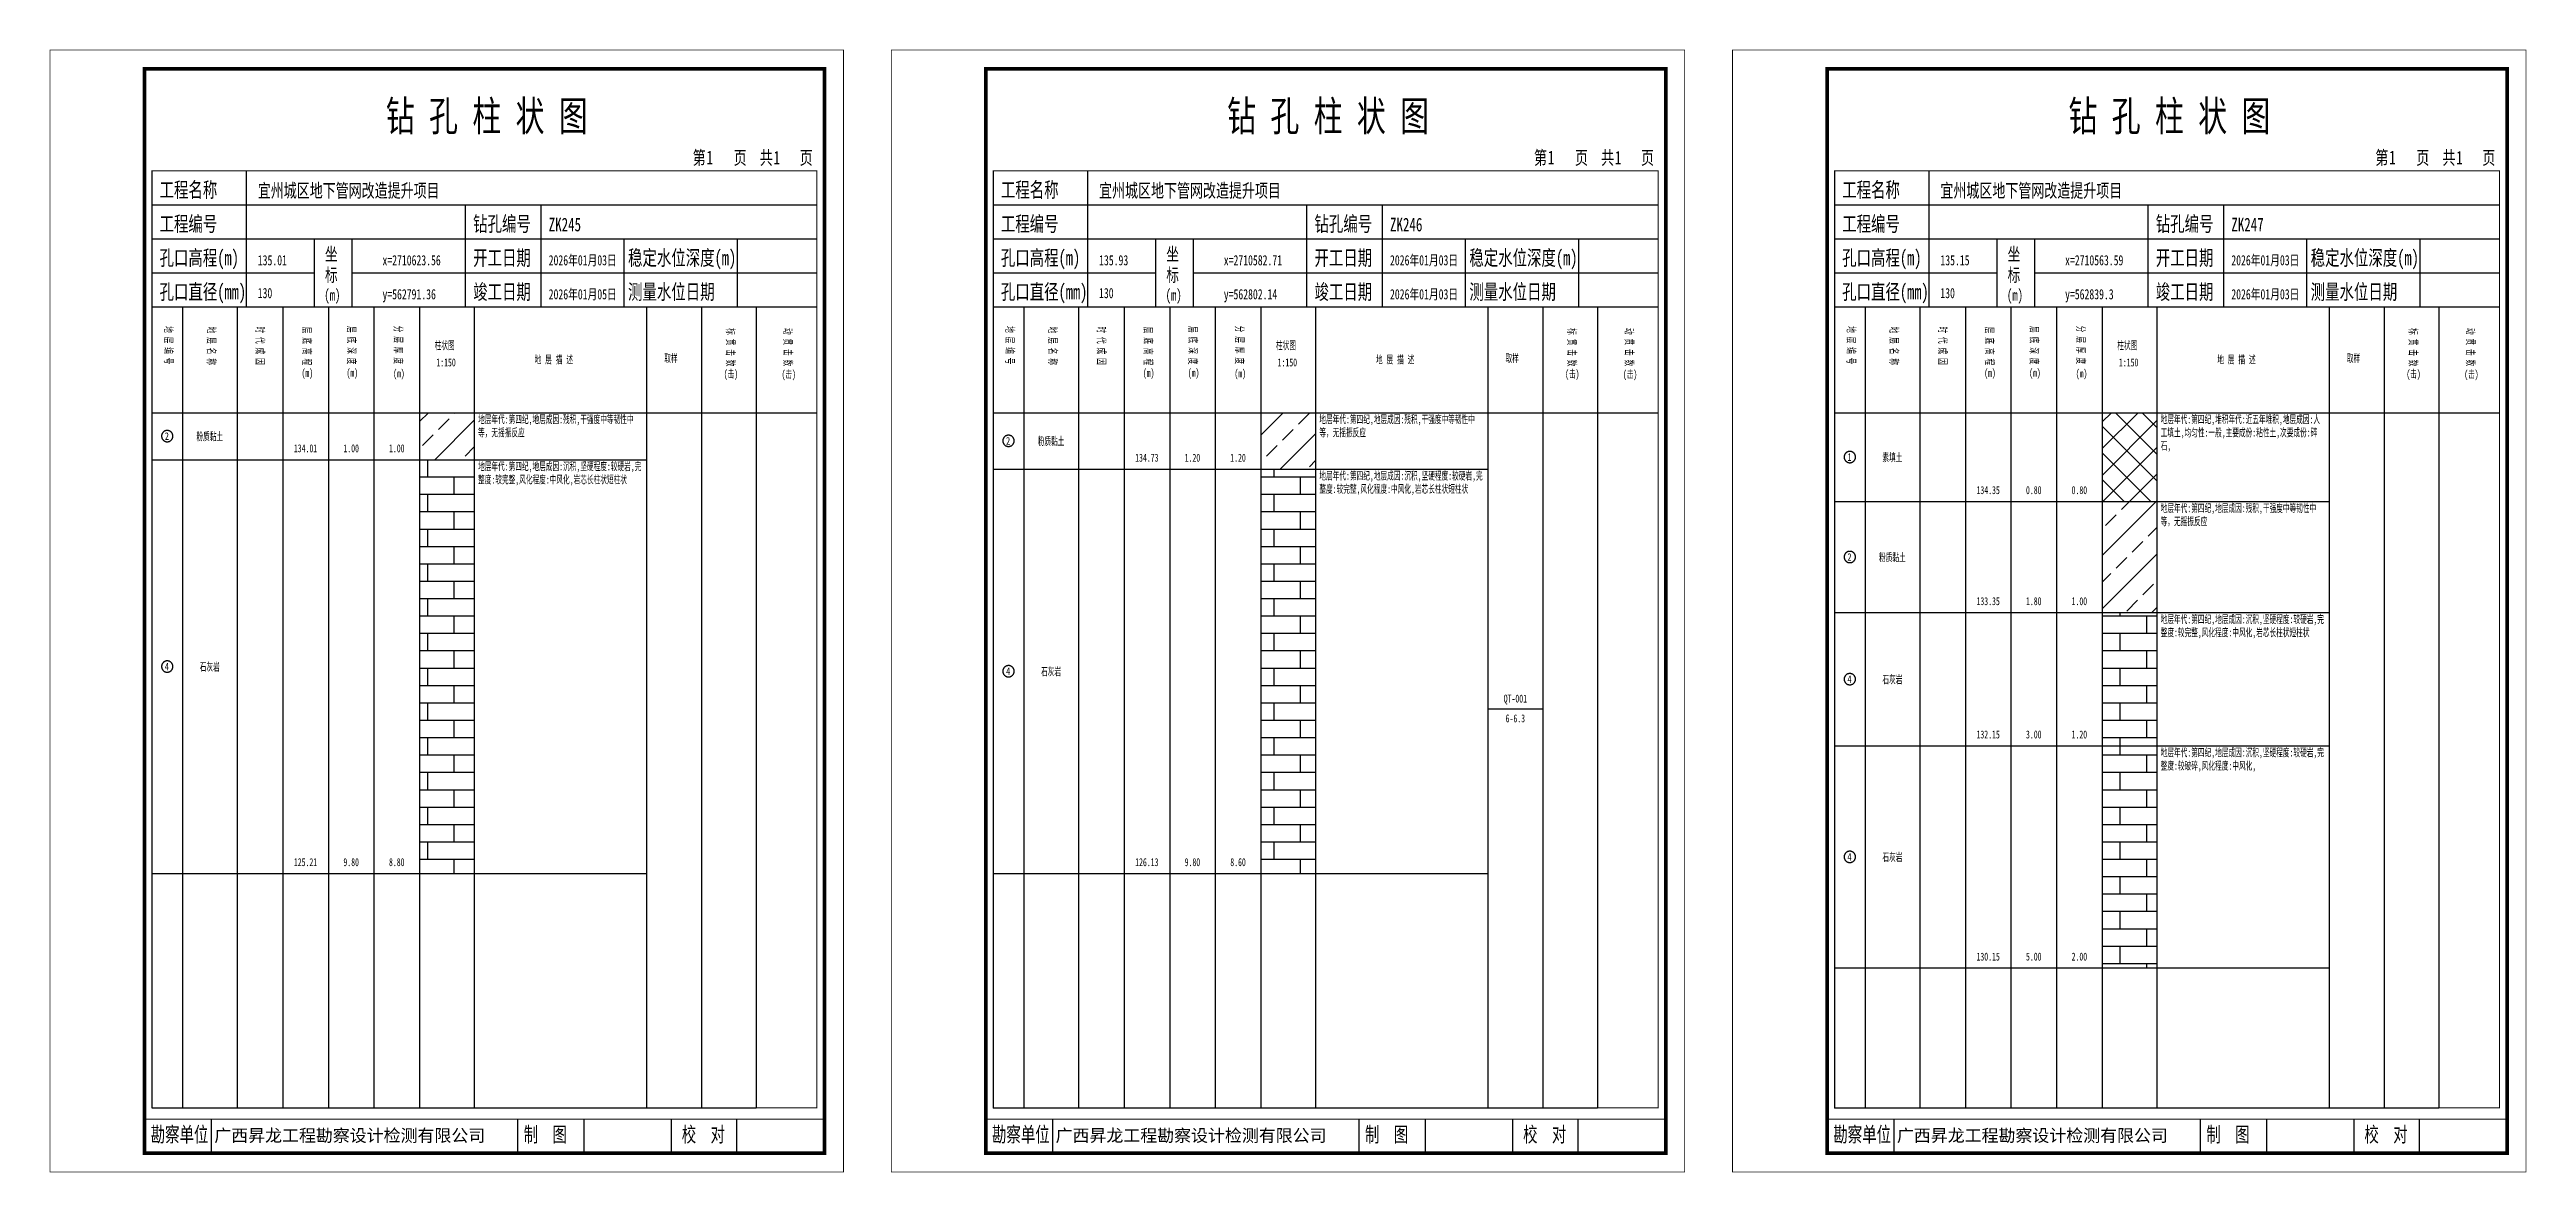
# Model space of a CAD drawing. Header units: millimetres. Extents: x 0 to 2711117, y 0 to 567555.
# Drawn here: x 52554 to 53210, y 0 to 297 of the extents above; entities that cross this region are included whole.
import ezdxf
from ezdxf.enums import TextEntityAlignment as Align

# ---------------------------------------------------------------- set-up
doc = ezdxf.new("R2010")
doc.units = ezdxf.units.MM
doc.layers.add('GICAD_POU_TEXTS', color=7, linetype='Continuous')
doc.layers.add('勘察点图例', color=7, linetype='Continuous')
doc.styles.add('HEAD_FONT', font='simfang.ttf', dxfattribs={"width": 0.6})
doc.styles.add('HEAD_FONT2', font='simfang.ttf', dxfattribs={"width": 0.6})
doc.styles.add('HT', font='simhei.ttf')
doc.styles.add('LZ_FONT', font='simfang.ttf', dxfattribs={"width": 0.7, "height": 8})
doc.styles.add('成果图图块', font='simfang.ttf', dxfattribs={"height": 2.5})
doc.styles.add('成果图表体', font='simfang.ttf', dxfattribs={"width": 0.6, "height": 2.1})
pattern_1 = [(45, (0, 0), (-7.0710678, 7.0710678), []), (45, (7.071, 0), (-7.0710678, 7.0710678), [4, -2])]
pattern_2 = [(0, (0, 0), (0, 4.6), []), (90, (0, 0), (-7, 4.6), [4.6, -4.6])]

# ---------------------------------------------------------------- blocks, each defined once
blk = doc.blocks.new('ZK245')
for p, q in [((52, 229), (52, 265)), ((27, 256), (203, 256)), ((110, 229), (110, 256)), ((130, 229), (130, 256)), ((27, 247), (203, 247)), ((70, 229), (70, 247)), ((80, 229), (80, 247)), ((152, 229), (152, 247)), ((182, 229), (182, 247)), ((27, 238), (70, 238)), ((80, 238), (203, 238)), ((27, 229), (35.05, 229)), ((35.05, 229), (35.05, 17)), ((35.05, 229), (49.53, 229)), ((49.53, 229), (49.53, 17)), ((49.53, 229), (61.6, 229)), ((61.6, 229), (61.6, 17)), ((61.6, 229), (73.68, 229)), ((73.68, 229), (73.68, 17)), ((73.68, 229), (85.75, 229)), ((85.75, 229), (85.75, 17)), ((85.75, 229), (97.82, 229)), ((97.82, 229), (97.82, 17)), ((97.82, 229), (112.3, 229)), ((112.3, 229), (112.3, 17)), ((112.3, 229), (157.93, 229)), ((157.93, 229), (157.93, 17)), ((157.93, 229), (172.42, 229)), ((172.42, 229), (172.42, 17)), ((172.42, 229), (186.9, 229)), ((186.9, 229), (186.9, 17)), ((186.9, 229), (203, 229)), ((27, 201), (203, 201)), ((27, 17), (35.05, 17)), ((35.05, 17), (49.53, 17)), ((42.74, 4.95), (42.74, 13.95)), ((42.74, 4.95), (42.74, 13.95)), ((49.53, 17), (61.6, 17)), ((61.6, 17), (73.68, 17)), ((73.68, 17), (85.75, 17)), ((85.75, 17), (97.82, 17)), ((97.82, 17), (112.3, 17)), ((112.3, 17), (157.93, 17)), ((123.83, 4.95), (123.83, 13.95)), ((141.38, 4.95), (141.38, 13.95)), ((157.93, 17), (172.42, 17)), ((164.48, 4.95), (164.48, 13.95)), ((172.42, 17), (186.9, 17)), ((181.84, 4.95), (181.84, 13.95)), ((181.84, 4.95), (181.84, 13.95))]:
    blk.add_line(p, q)
for points, const_width in [([(0, 0), (210, 0), (210, 297), (0, 297)], 0.25), ([(25, 5), (205, 5), (205, 292), (25, 292)], 1), ([(27, 265), (203, 265), (203, 17), (27, 17)], 0.3)]:
    blk.add_lwpolyline(points, close=True, dxfattribs=dict(const_width=const_width))
at = {"const_width": 0.3}
for points in [[(27, 229), (203, 229)], [(25, 14), (205, 14)]]:
    blk.add_lwpolyline(points, dxfattribs=at)
at = {"style": 'LZ_FONT', "width": 0.7}
for s, height, p in [('钻 孔 柱 状 图', 8, (88.9, 275.54)), ('第', 3.6, (170.12, 266.7)), ('1', 3.6, (173.78, 266.75)), ('页', 3.6, (180.96, 266.7)), ('共', 3.6, (187.88, 266.7)), ('1', 3.6, (191.54, 266.7)), ('页', 3.6, (198.44, 266.7)), ('工程名称', 4, (29, 258)), ('宜州城区地下管网改造提升项目', 3.6, (55, 258)), ('工程编号', 4, (29, 249)), ('钻孔编号', 4, (112, 249)), ('ZK245', 3.6, (132, 249)), ('孔口高程(m)', 4, (29, 240)), ('135.01', 2.7, (55, 240)), ('坐', 3.5, (72.79, 241.24)), ('x=2710623.56', 2.7, (88, 240)), ('开工日期', 4, (112, 240)), ('2026年01月03日', 2.7, (132, 240)), ('稳定水位深度(m)', 4, (153, 240)), ('标', 3.5, (72.79, 235.7)), ('孔口直径(mm)', 4, (29, 231)), ('130', 2.7, (54.98, 231.31)), ('(m) ', 3, (72.59, 230.65)), ('y=562791.36', 2.7, (88, 231)), ('竣工日期', 4, (112, 231)), ('2026年01月05日', 2.7, (132, 231)), ('测量水位日期', 4, (153, 231)), ('勘察单位', 4, (26.65, 7.95)), ('制  图', 4, (125.4, 7.95)), ('校  对', 4, (167.22, 7.95))]:
    blk.add_text(s, height=height, dxfattribs=at).set_placement(p)
at = {"style": 'HT'}
blk.add_text('广西昇龙工程勘察设计检测有限公司', height=3.2865, dxfattribs=at).set_placement((43.48, 8.02))
at = {"char_height": 2.1, "width": 22.806, "attachment_point": 1, "rotation": 270, "style": 'HEAD_FONT'}
for s, insert in [('地 层 编 号', (32.46, 223.92)), ('地 层 名 称', (43.79, 223.76)), ('时 代 成 因', (56.67, 223.83)), ('层 底 高 程', (69.07, 223.71)), ('层 底 深 度', (80.9, 223.91)), ('分 层 厚 度', (93.26, 224.01)), ('标 贯 击 数', (181.21, 223.37)), ('动 贯 击 数', (196.38, 223.43))]:
    blk.add_mtext(s, dxfattribs=dict(at, insert=insert))
at = {"char_height": 2.1, "attachment_point": 1}
for s, insert, width, style in [('柱状图', (101.82, 219.87), 7.855, 'HEAD_FONT2'), ('地 层 描 述', (128.29, 216.11), 22.0781, 'HEAD_FONT2'), ('取样', (162.58, 216.44), 7.855, 'HEAD_FONT2'), ('(m)', (66.58, 212.56), 4.7944, 'HEAD_FONT'), ('(m)', (78.47, 212.61), 4.7944, 'HEAD_FONT'), ('(m)', (90.81, 212.43), 4.7944, 'HEAD_FONT'), ('1:150', (102.26, 215.36), 6.9223, 'HEAD_FONT2'), ('(击)', (178.33, 212.31), 7.855, 'HEAD_FONT2'), ('(击)', (193.64, 212.22), 7.855, 'HEAD_FONT2')]:
    blk.add_mtext(s, dxfattribs=dict(at, insert=insert, width=width, style=style))
blk = doc.blocks.new('ZK245_0')
at = {"color": 7}
blk.add_polyline3d([(-1.5, 0.02, 0), (-1.5, -0.06, 0), (-1.49, -0.13, 0), (-1.48, -0.2, 0), (-1.47, -0.28, 0), (-1.46, -0.35, 0), (-1.44, -0.42, 0), (-1.41, -0.49, 0), (-1.39, -0.56, 0), (-1.36, -0.63, 0), (-1.32, -0.69, 0), (-1.29, -0.76, 0), (-1.25, -0.82, 0), (-1.2, -0.88, 0), (-1.16, -0.94, 0), (-1.11, -0.99, 0), (-1.06, -1.04, 0), (-1.01, -1.1, 0), (-0.95, -1.14, 0), (-0.89, -1.19, 0), (-0.83, -1.23, 0), (-0.77, -1.27, 0), (-0.71, -1.31, 0), (-0.64, -1.34, 0), (-0.57, -1.37, 0), (-0.51, -1.4, 0), (-0.44, -1.42, 0), (-0.36, -1.44, 0), (-0.29, -1.46, 0), (-0.22, -1.47, 0), (-0.15, -1.48, 0), (-0.07, -1.48, 0), (0, -1.48, 0), (0.07, -1.48, 0), (0.15, -1.48, 0), (0.22, -1.47, 0), (0.29, -1.46, 0), (0.36, -1.44, 0), (0.44, -1.42, 0), (0.51, -1.4, 0), (0.57, -1.37, 0), (0.64, -1.34, 0), (0.71, -1.31, 0), (0.77, -1.27, 0), (0.83, -1.23, 0), (0.89, -1.19, 0), (0.95, -1.14, 0), (1.01, -1.1, 0), (1.06, -1.04, 0), (1.11, -0.99, 0), (1.16, -0.94, 0), (1.2, -0.88, 0), (1.25, -0.82, 0), (1.29, -0.76, 0), (1.32, -0.69, 0), (1.36, -0.63, 0), (1.39, -0.56, 0), (1.41, -0.49, 0), (1.44, -0.42, 0), (1.46, -0.35, 0), (1.47, -0.28, 0), (1.48, -0.2, 0), (1.49, -0.13, 0), (1.5, -0.06, 0), (1.5, 0.02, 0), (1.5, 0.09, 0), (1.49, 0.16, 0), (1.48, 0.24, 0), (1.47, 0.31, 0), (1.46, 0.38, 0), (1.44, 0.45, 0), (1.41, 0.52, 0), (1.39, 0.59, 0), (1.36, 0.66, 0), (1.32, 0.72, 0), (1.29, 0.79, 0), (1.25, 0.85, 0), (1.2, 0.91, 0), (1.16, 0.97, 0), (1.11, 1.02, 0), (1.06, 1.08, 0), (1.01, 1.13, 0), (0.95, 1.18, 0), (0.89, 1.22, 0), (0.83, 1.26, 0), (0.77, 1.3, 0), (0.71, 1.34, 0), (0.64, 1.37, 0), (0.57, 1.4, 0), (0.51, 1.43, 0), (0.44, 1.45, 0), (0.36, 1.47, 0), (0.29, 1.49, 0), (0.22, 1.5, 0), (0.15, 1.51, 0), (0.07, 1.51, 0), (0, 1.52, 0), (-0.07, 1.51, 0), (-0.15, 1.51, 0), (-0.22, 1.5, 0), (-0.29, 1.49, 0), (-0.36, 1.47, 0), (-0.44, 1.45, 0), (-0.51, 1.43, 0), (-0.57, 1.4, 0), (-0.64, 1.37, 0), (-0.71, 1.34, 0), (-0.77, 1.3, 0), (-0.83, 1.26, 0), (-0.89, 1.22, 0), (-0.95, 1.18, 0), (-1.01, 1.13, 0), (-1.06, 1.08, 0), (-1.11, 1.02, 0), (-1.16, 0.97, 0), (-1.2, 0.91, 0), (-1.25, 0.85, 0), (-1.29, 0.79, 0), (-1.32, 0.72, 0), (-1.36, 0.66, 0), (-1.39, 0.59, 0), (-1.41, 0.52, 0), (-1.44, 0.45, 0), (-1.46, 0.38, 0), (-1.47, 0.31, 0), (-1.48, 0.24, 0), (-1.49, 0.16, 0), (-1.5, 0.09, 0), (-1.5, 0.02, 0)], dxfattribs=at)
at = {"layer": 'GICAD_POU_TEXTS', "color": 7, "style": '成果图图块', "width": 0.7}
blk.add_text('2', height=2, dxfattribs=at).set_placement((-0.09, -0.99), align=Align.CENTER)
blk = doc.blocks.new('ZK245_1')
at = {"color": 7}
blk.add_polyline3d([(-1.5, 0.02, 0), (-1.5, -0.06, 0), (-1.49, -0.13, 0), (-1.48, -0.2, 0), (-1.47, -0.28, 0), (-1.46, -0.35, 0), (-1.44, -0.42, 0), (-1.41, -0.49, 0), (-1.39, -0.56, 0), (-1.36, -0.63, 0), (-1.32, -0.69, 0), (-1.29, -0.76, 0), (-1.25, -0.82, 0), (-1.2, -0.88, 0), (-1.16, -0.94, 0), (-1.11, -0.99, 0), (-1.06, -1.04, 0), (-1.01, -1.1, 0), (-0.95, -1.14, 0), (-0.89, -1.19, 0), (-0.83, -1.23, 0), (-0.77, -1.27, 0), (-0.71, -1.31, 0), (-0.64, -1.34, 0), (-0.57, -1.37, 0), (-0.51, -1.4, 0), (-0.44, -1.42, 0), (-0.36, -1.44, 0), (-0.29, -1.46, 0), (-0.22, -1.47, 0), (-0.15, -1.48, 0), (-0.07, -1.48, 0), (0, -1.48, 0), (0.07, -1.48, 0), (0.15, -1.48, 0), (0.22, -1.47, 0), (0.29, -1.46, 0), (0.36, -1.44, 0), (0.44, -1.42, 0), (0.51, -1.4, 0), (0.57, -1.37, 0), (0.64, -1.34, 0), (0.71, -1.31, 0), (0.77, -1.27, 0), (0.83, -1.23, 0), (0.89, -1.19, 0), (0.95, -1.14, 0), (1.01, -1.1, 0), (1.06, -1.04, 0), (1.11, -0.99, 0), (1.16, -0.94, 0), (1.2, -0.88, 0), (1.25, -0.82, 0), (1.29, -0.76, 0), (1.32, -0.69, 0), (1.36, -0.63, 0), (1.39, -0.56, 0), (1.41, -0.49, 0), (1.44, -0.42, 0), (1.46, -0.35, 0), (1.47, -0.28, 0), (1.48, -0.2, 0), (1.49, -0.13, 0), (1.5, -0.06, 0), (1.5, 0.02, 0), (1.5, 0.09, 0), (1.49, 0.16, 0), (1.48, 0.24, 0), (1.47, 0.31, 0), (1.46, 0.38, 0), (1.44, 0.45, 0), (1.41, 0.52, 0), (1.39, 0.59, 0), (1.36, 0.66, 0), (1.32, 0.72, 0), (1.29, 0.79, 0), (1.25, 0.85, 0), (1.2, 0.91, 0), (1.16, 0.97, 0), (1.11, 1.02, 0), (1.06, 1.08, 0), (1.01, 1.13, 0), (0.95, 1.18, 0), (0.89, 1.22, 0), (0.83, 1.26, 0), (0.77, 1.3, 0), (0.71, 1.34, 0), (0.64, 1.37, 0), (0.57, 1.4, 0), (0.51, 1.43, 0), (0.44, 1.45, 0), (0.36, 1.47, 0), (0.29, 1.49, 0), (0.22, 1.5, 0), (0.15, 1.51, 0), (0.07, 1.51, 0), (0, 1.52, 0), (-0.07, 1.51, 0), (-0.15, 1.51, 0), (-0.22, 1.5, 0), (-0.29, 1.49, 0), (-0.36, 1.47, 0), (-0.44, 1.45, 0), (-0.51, 1.43, 0), (-0.57, 1.4, 0), (-0.64, 1.37, 0), (-0.71, 1.34, 0), (-0.77, 1.3, 0), (-0.83, 1.26, 0), (-0.89, 1.22, 0), (-0.95, 1.18, 0), (-1.01, 1.13, 0), (-1.06, 1.08, 0), (-1.11, 1.02, 0), (-1.16, 0.97, 0), (-1.2, 0.91, 0), (-1.25, 0.85, 0), (-1.29, 0.79, 0), (-1.32, 0.72, 0), (-1.36, 0.66, 0), (-1.39, 0.59, 0), (-1.41, 0.52, 0), (-1.44, 0.45, 0), (-1.46, 0.38, 0), (-1.47, 0.31, 0), (-1.48, 0.24, 0), (-1.49, 0.16, 0), (-1.5, 0.09, 0), (-1.5, 0.02, 0)], dxfattribs=at)
at = {"layer": 'GICAD_POU_TEXTS', "color": 7, "style": '成果图图块', "width": 0.7}
blk.add_text('4', height=2, dxfattribs=at).set_placement((-0.09, -0.99), align=Align.CENTER)
blk = doc.blocks.new('ZK246')
for p, q in [((52, 229), (52, 265)), ((27, 256), (203, 256)), ((110, 229), (110, 256)), ((130, 229), (130, 256)), ((27, 247), (203, 247)), ((70, 229), (70, 247)), ((80, 229), (80, 247)), ((152, 229), (152, 247)), ((182, 229), (182, 247)), ((27, 238), (70, 238)), ((80, 238), (203, 238)), ((27, 229), (35.05, 229)), ((35.05, 229), (35.05, 17)), ((35.05, 229), (49.53, 229)), ((49.53, 229), (49.53, 17)), ((49.53, 229), (61.6, 229)), ((61.6, 229), (61.6, 17)), ((61.6, 229), (73.68, 229)), ((73.68, 229), (73.68, 17)), ((73.68, 229), (85.75, 229)), ((85.75, 229), (85.75, 17)), ((85.75, 229), (97.82, 229)), ((97.82, 229), (97.82, 17)), ((97.82, 229), (112.3, 229)), ((112.3, 229), (112.3, 17)), ((112.3, 229), (157.93, 229)), ((157.93, 229), (157.93, 17)), ((157.93, 229), (172.42, 229)), ((172.42, 229), (172.42, 17)), ((172.42, 229), (186.9, 229)), ((186.9, 229), (186.9, 17)), ((186.9, 229), (203, 229)), ((27, 201), (203, 201)), ((27, 17), (35.05, 17)), ((35.05, 17), (49.53, 17)), ((42.74, 4.95), (42.74, 13.95)), ((42.74, 4.95), (42.74, 13.95)), ((49.53, 17), (61.6, 17)), ((61.6, 17), (73.68, 17)), ((73.68, 17), (85.75, 17)), ((85.75, 17), (97.82, 17)), ((97.82, 17), (112.3, 17)), ((112.3, 17), (157.93, 17)), ((123.83, 4.95), (123.83, 13.95)), ((141.38, 4.95), (141.38, 13.95)), ((157.93, 17), (172.42, 17)), ((164.48, 4.95), (164.48, 13.95)), ((172.42, 17), (186.9, 17)), ((181.84, 4.95), (181.84, 13.95)), ((181.84, 4.95), (181.84, 13.95))]:
    blk.add_line(p, q)
for points, const_width in [([(0, 0), (210, 0), (210, 297), (0, 297)], 0.25), ([(25, 5), (205, 5), (205, 292), (25, 292)], 1), ([(27, 265), (203, 265), (203, 17), (27, 17)], 0.3)]:
    blk.add_lwpolyline(points, close=True, dxfattribs=dict(const_width=const_width))
at = {"const_width": 0.3}
for points in [[(27, 229), (203, 229)], [(25, 14), (205, 14)]]:
    blk.add_lwpolyline(points, dxfattribs=at)
at = {"style": 'LZ_FONT', "width": 0.7}
for s, height, p in [('钻 孔 柱 状 图', 8, (88.9, 275.54)), ('第', 3.6, (170.12, 266.7)), ('1', 3.6, (173.78, 266.75)), ('页', 3.6, (180.96, 266.7)), ('共', 3.6, (187.88, 266.7)), ('1', 3.6, (191.54, 266.7)), ('页', 3.6, (198.44, 266.7)), ('工程名称', 4, (29, 258)), ('宜州城区地下管网改造提升项目', 3.6, (55, 258)), ('工程编号', 4, (29, 249)), ('钻孔编号', 4, (112, 249)), ('ZK246', 3.6, (132, 249)), ('孔口高程(m)', 4, (29, 240)), ('135.93', 2.7, (55, 240)), ('坐', 3.5, (72.79, 241.24)), ('x=2710582.71', 2.7, (88, 240)), ('开工日期', 4, (112, 240)), ('2026年01月03日', 2.7, (132, 240)), ('稳定水位深度(m)', 4, (153, 240)), ('标', 3.5, (72.79, 235.7)), ('孔口直径(mm)', 4, (29, 231)), ('130', 2.7, (54.98, 231.31)), ('(m) ', 3, (72.59, 230.65)), ('y=562802.14', 2.7, (88, 231)), ('竣工日期', 4, (112, 231)), ('2026年01月03日', 2.7, (132, 231)), ('测量水位日期', 4, (153, 231)), ('勘察单位', 4, (26.65, 7.95)), ('制  图', 4, (125.4, 7.95)), ('校  对', 4, (167.22, 7.95))]:
    blk.add_text(s, height=height, dxfattribs=at).set_placement(p)
at = {"style": 'HT'}
blk.add_text('广西昇龙工程勘察设计检测有限公司', height=3.2865, dxfattribs=at).set_placement((43.48, 8.02))
at = {"char_height": 2.1, "width": 22.806, "attachment_point": 1, "rotation": 270, "style": 'HEAD_FONT'}
for s, insert in [('地 层 编 号', (32.46, 223.92)), ('地 层 名 称', (43.79, 223.76)), ('时 代 成 因', (56.67, 223.83)), ('层 底 高 程', (69.07, 223.71)), ('层 底 深 度', (80.9, 223.91)), ('分 层 厚 度', (93.26, 224.01)), ('标 贯 击 数', (181.21, 223.37)), ('动 贯 击 数', (196.38, 223.43))]:
    blk.add_mtext(s, dxfattribs=dict(at, insert=insert))
at = {"char_height": 2.1, "attachment_point": 1}
for s, insert, width, style in [('柱状图', (101.82, 219.87), 7.855, 'HEAD_FONT2'), ('地 层 描 述', (128.29, 216.11), 22.0781, 'HEAD_FONT2'), ('取样', (162.58, 216.44), 7.855, 'HEAD_FONT2'), ('(m)', (66.58, 212.56), 4.7944, 'HEAD_FONT'), ('(m)', (78.47, 212.61), 4.7944, 'HEAD_FONT'), ('(m)', (90.81, 212.43), 4.7944, 'HEAD_FONT'), ('1:150', (102.26, 215.36), 6.9223, 'HEAD_FONT2'), ('(击)', (178.33, 212.31), 7.855, 'HEAD_FONT2'), ('(击)', (193.64, 212.22), 7.855, 'HEAD_FONT2')]:
    blk.add_mtext(s, dxfattribs=dict(at, insert=insert, width=width, style=style))
blk = doc.blocks.new('ZK246_0')
at = {"color": 7}
blk.add_polyline3d([(-1.5, 0.02, 0), (-1.5, -0.06, 0), (-1.49, -0.13, 0), (-1.48, -0.2, 0), (-1.47, -0.28, 0), (-1.46, -0.35, 0), (-1.44, -0.42, 0), (-1.41, -0.49, 0), (-1.39, -0.56, 0), (-1.36, -0.63, 0), (-1.32, -0.69, 0), (-1.29, -0.76, 0), (-1.25, -0.82, 0), (-1.2, -0.88, 0), (-1.16, -0.94, 0), (-1.11, -0.99, 0), (-1.06, -1.04, 0), (-1.01, -1.1, 0), (-0.95, -1.14, 0), (-0.89, -1.19, 0), (-0.83, -1.23, 0), (-0.77, -1.27, 0), (-0.71, -1.31, 0), (-0.64, -1.34, 0), (-0.57, -1.37, 0), (-0.51, -1.4, 0), (-0.44, -1.42, 0), (-0.36, -1.44, 0), (-0.29, -1.46, 0), (-0.22, -1.47, 0), (-0.15, -1.48, 0), (-0.07, -1.48, 0), (0, -1.48, 0), (0.07, -1.48, 0), (0.15, -1.48, 0), (0.22, -1.47, 0), (0.29, -1.46, 0), (0.36, -1.44, 0), (0.44, -1.42, 0), (0.51, -1.4, 0), (0.57, -1.37, 0), (0.64, -1.34, 0), (0.71, -1.31, 0), (0.77, -1.27, 0), (0.83, -1.23, 0), (0.89, -1.19, 0), (0.95, -1.14, 0), (1.01, -1.1, 0), (1.06, -1.04, 0), (1.11, -0.99, 0), (1.16, -0.94, 0), (1.2, -0.88, 0), (1.25, -0.82, 0), (1.29, -0.76, 0), (1.32, -0.69, 0), (1.36, -0.63, 0), (1.39, -0.56, 0), (1.41, -0.49, 0), (1.44, -0.42, 0), (1.46, -0.35, 0), (1.47, -0.28, 0), (1.48, -0.2, 0), (1.49, -0.13, 0), (1.5, -0.06, 0), (1.5, 0.02, 0), (1.5, 0.09, 0), (1.49, 0.16, 0), (1.48, 0.24, 0), (1.47, 0.31, 0), (1.46, 0.38, 0), (1.44, 0.45, 0), (1.41, 0.52, 0), (1.39, 0.59, 0), (1.36, 0.66, 0), (1.32, 0.72, 0), (1.29, 0.79, 0), (1.25, 0.85, 0), (1.2, 0.91, 0), (1.16, 0.97, 0), (1.11, 1.02, 0), (1.06, 1.08, 0), (1.01, 1.13, 0), (0.95, 1.18, 0), (0.89, 1.22, 0), (0.83, 1.26, 0), (0.77, 1.3, 0), (0.71, 1.34, 0), (0.64, 1.37, 0), (0.57, 1.4, 0), (0.51, 1.43, 0), (0.44, 1.45, 0), (0.36, 1.47, 0), (0.29, 1.49, 0), (0.22, 1.5, 0), (0.15, 1.51, 0), (0.07, 1.51, 0), (0, 1.52, 0), (-0.07, 1.51, 0), (-0.15, 1.51, 0), (-0.22, 1.5, 0), (-0.29, 1.49, 0), (-0.36, 1.47, 0), (-0.44, 1.45, 0), (-0.51, 1.43, 0), (-0.57, 1.4, 0), (-0.64, 1.37, 0), (-0.71, 1.34, 0), (-0.77, 1.3, 0), (-0.83, 1.26, 0), (-0.89, 1.22, 0), (-0.95, 1.18, 0), (-1.01, 1.13, 0), (-1.06, 1.08, 0), (-1.11, 1.02, 0), (-1.16, 0.97, 0), (-1.2, 0.91, 0), (-1.25, 0.85, 0), (-1.29, 0.79, 0), (-1.32, 0.72, 0), (-1.36, 0.66, 0), (-1.39, 0.59, 0), (-1.41, 0.52, 0), (-1.44, 0.45, 0), (-1.46, 0.38, 0), (-1.47, 0.31, 0), (-1.48, 0.24, 0), (-1.49, 0.16, 0), (-1.5, 0.09, 0), (-1.5, 0.02, 0)], dxfattribs=at)
at = {"layer": 'GICAD_POU_TEXTS', "color": 7, "style": '成果图图块', "width": 0.7}
blk.add_text('2', height=2, dxfattribs=at).set_placement((-0.09, -0.99), align=Align.CENTER)
blk = doc.blocks.new('ZK246_1')
at = {"color": 7}
blk.add_polyline3d([(-1.5, 0.02, 0), (-1.5, -0.06, 0), (-1.49, -0.13, 0), (-1.48, -0.2, 0), (-1.47, -0.28, 0), (-1.46, -0.35, 0), (-1.44, -0.42, 0), (-1.41, -0.49, 0), (-1.39, -0.56, 0), (-1.36, -0.63, 0), (-1.32, -0.69, 0), (-1.29, -0.76, 0), (-1.25, -0.82, 0), (-1.2, -0.88, 0), (-1.16, -0.94, 0), (-1.11, -0.99, 0), (-1.06, -1.04, 0), (-1.01, -1.1, 0), (-0.95, -1.14, 0), (-0.89, -1.19, 0), (-0.83, -1.23, 0), (-0.77, -1.27, 0), (-0.71, -1.31, 0), (-0.64, -1.34, 0), (-0.57, -1.37, 0), (-0.51, -1.4, 0), (-0.44, -1.42, 0), (-0.36, -1.44, 0), (-0.29, -1.46, 0), (-0.22, -1.47, 0), (-0.15, -1.48, 0), (-0.07, -1.48, 0), (0, -1.48, 0), (0.07, -1.48, 0), (0.15, -1.48, 0), (0.22, -1.47, 0), (0.29, -1.46, 0), (0.36, -1.44, 0), (0.44, -1.42, 0), (0.51, -1.4, 0), (0.57, -1.37, 0), (0.64, -1.34, 0), (0.71, -1.31, 0), (0.77, -1.27, 0), (0.83, -1.23, 0), (0.89, -1.19, 0), (0.95, -1.14, 0), (1.01, -1.1, 0), (1.06, -1.04, 0), (1.11, -0.99, 0), (1.16, -0.94, 0), (1.2, -0.88, 0), (1.25, -0.82, 0), (1.29, -0.76, 0), (1.32, -0.69, 0), (1.36, -0.63, 0), (1.39, -0.56, 0), (1.41, -0.49, 0), (1.44, -0.42, 0), (1.46, -0.35, 0), (1.47, -0.28, 0), (1.48, -0.2, 0), (1.49, -0.13, 0), (1.5, -0.06, 0), (1.5, 0.02, 0), (1.5, 0.09, 0), (1.49, 0.16, 0), (1.48, 0.24, 0), (1.47, 0.31, 0), (1.46, 0.38, 0), (1.44, 0.45, 0), (1.41, 0.52, 0), (1.39, 0.59, 0), (1.36, 0.66, 0), (1.32, 0.72, 0), (1.29, 0.79, 0), (1.25, 0.85, 0), (1.2, 0.91, 0), (1.16, 0.97, 0), (1.11, 1.02, 0), (1.06, 1.08, 0), (1.01, 1.13, 0), (0.95, 1.18, 0), (0.89, 1.22, 0), (0.83, 1.26, 0), (0.77, 1.3, 0), (0.71, 1.34, 0), (0.64, 1.37, 0), (0.57, 1.4, 0), (0.51, 1.43, 0), (0.44, 1.45, 0), (0.36, 1.47, 0), (0.29, 1.49, 0), (0.22, 1.5, 0), (0.15, 1.51, 0), (0.07, 1.51, 0), (0, 1.52, 0), (-0.07, 1.51, 0), (-0.15, 1.51, 0), (-0.22, 1.5, 0), (-0.29, 1.49, 0), (-0.36, 1.47, 0), (-0.44, 1.45, 0), (-0.51, 1.43, 0), (-0.57, 1.4, 0), (-0.64, 1.37, 0), (-0.71, 1.34, 0), (-0.77, 1.3, 0), (-0.83, 1.26, 0), (-0.89, 1.22, 0), (-0.95, 1.18, 0), (-1.01, 1.13, 0), (-1.06, 1.08, 0), (-1.11, 1.02, 0), (-1.16, 0.97, 0), (-1.2, 0.91, 0), (-1.25, 0.85, 0), (-1.29, 0.79, 0), (-1.32, 0.72, 0), (-1.36, 0.66, 0), (-1.39, 0.59, 0), (-1.41, 0.52, 0), (-1.44, 0.45, 0), (-1.46, 0.38, 0), (-1.47, 0.31, 0), (-1.48, 0.24, 0), (-1.49, 0.16, 0), (-1.5, 0.09, 0), (-1.5, 0.02, 0)], dxfattribs=at)
at = {"layer": 'GICAD_POU_TEXTS', "color": 7, "style": '成果图图块', "width": 0.7}
blk.add_text('4', height=2, dxfattribs=at).set_placement((-0.09, -0.99), align=Align.CENTER)
blk = doc.blocks.new('ZK247')
for p, q in [((52, 229), (52, 265)), ((27, 256), (203, 256)), ((110, 229), (110, 256)), ((130, 229), (130, 256)), ((27, 247), (203, 247)), ((70, 229), (70, 247)), ((80, 229), (80, 247)), ((152, 229), (152, 247)), ((182, 229), (182, 247)), ((27, 238), (70, 238)), ((80, 238), (203, 238)), ((27, 229), (35.05, 229)), ((35.05, 229), (35.05, 17)), ((35.05, 229), (49.53, 229)), ((49.53, 229), (49.53, 17)), ((49.53, 229), (61.6, 229)), ((61.6, 229), (61.6, 17)), ((61.6, 229), (73.68, 229)), ((73.68, 229), (73.68, 17)), ((73.68, 229), (85.75, 229)), ((85.75, 229), (85.75, 17)), ((85.75, 229), (97.82, 229)), ((97.82, 229), (97.82, 17)), ((97.82, 229), (112.3, 229)), ((112.3, 229), (112.3, 17)), ((112.3, 229), (157.93, 229)), ((157.93, 229), (157.93, 17)), ((157.93, 229), (172.42, 229)), ((172.42, 229), (172.42, 17)), ((172.42, 229), (186.9, 229)), ((186.9, 229), (186.9, 17)), ((186.9, 229), (203, 229)), ((27, 201), (203, 201)), ((27, 17), (35.05, 17)), ((35.05, 17), (49.53, 17)), ((42.74, 4.95), (42.74, 13.95)), ((42.74, 4.95), (42.74, 13.95)), ((49.53, 17), (61.6, 17)), ((61.6, 17), (73.68, 17)), ((73.68, 17), (85.75, 17)), ((85.75, 17), (97.82, 17)), ((97.82, 17), (112.3, 17)), ((112.3, 17), (157.93, 17)), ((123.83, 4.95), (123.83, 13.95)), ((141.38, 4.95), (141.38, 13.95)), ((157.93, 17), (172.42, 17)), ((164.48, 4.95), (164.48, 13.95)), ((172.42, 17), (186.9, 17)), ((181.84, 4.95), (181.84, 13.95)), ((181.84, 4.95), (181.84, 13.95))]:
    blk.add_line(p, q)
for points, const_width in [([(0, 0), (210, 0), (210, 297), (0, 297)], 0.25), ([(25, 5), (205, 5), (205, 292), (25, 292)], 1), ([(27, 265), (203, 265), (203, 17), (27, 17)], 0.3)]:
    blk.add_lwpolyline(points, close=True, dxfattribs=dict(const_width=const_width))
at = {"const_width": 0.3}
for points in [[(27, 229), (203, 229)], [(25, 14), (205, 14)]]:
    blk.add_lwpolyline(points, dxfattribs=at)
at = {"style": 'LZ_FONT', "width": 0.7}
for s, height, p in [('钻 孔 柱 状 图', 8, (88.9, 275.54)), ('第', 3.6, (170.12, 266.7)), ('1', 3.6, (173.78, 266.75)), ('页', 3.6, (180.96, 266.7)), ('共', 3.6, (187.88, 266.7)), ('1', 3.6, (191.54, 266.7)), ('页', 3.6, (198.44, 266.7)), ('工程名称', 4, (29, 258)), ('宜州城区地下管网改造提升项目', 3.6, (55, 258)), ('工程编号', 4, (29, 249)), ('钻孔编号', 4, (112, 249)), ('ZK247', 3.6, (132, 249)), ('孔口高程(m)', 4, (29, 240)), ('135.15', 2.7, (55, 240)), ('坐', 3.5, (72.79, 241.24)), ('x=2710563.59', 2.7, (88, 240)), ('开工日期', 4, (112, 240)), ('2026年01月03日', 2.7, (132, 240)), ('稳定水位深度(m)', 4, (153, 240)), ('标', 3.5, (72.79, 235.7)), ('孔口直径(mm)', 4, (29, 231)), ('130', 2.7, (54.98, 231.31)), ('(m) ', 3, (72.59, 230.65)), ('y=562839.3', 2.7, (88, 231)), ('竣工日期', 4, (112, 231)), ('2026年01月03日', 2.7, (132, 231)), ('测量水位日期', 4, (153, 231)), ('勘察单位', 4, (26.65, 7.95)), ('制  图', 4, (125.4, 7.95)), ('校  对', 4, (167.22, 7.95))]:
    blk.add_text(s, height=height, dxfattribs=at).set_placement(p)
at = {"style": 'HT'}
blk.add_text('广西昇龙工程勘察设计检测有限公司', height=3.2865, dxfattribs=at).set_placement((43.48, 8.02))
at = {"char_height": 2.1, "width": 22.806, "attachment_point": 1, "rotation": 270, "style": 'HEAD_FONT'}
for s, insert in [('地 层 编 号', (32.46, 223.92)), ('地 层 名 称', (43.79, 223.76)), ('时 代 成 因', (56.67, 223.83)), ('层 底 高 程', (69.07, 223.71)), ('层 底 深 度', (80.9, 223.91)), ('分 层 厚 度', (93.26, 224.01)), ('标 贯 击 数', (181.21, 223.37)), ('动 贯 击 数', (196.38, 223.43))]:
    blk.add_mtext(s, dxfattribs=dict(at, insert=insert))
at = {"char_height": 2.1, "attachment_point": 1}
for s, insert, width, style in [('柱状图', (101.82, 219.87), 7.855, 'HEAD_FONT2'), ('地 层 描 述', (128.29, 216.11), 22.0781, 'HEAD_FONT2'), ('取样', (162.58, 216.44), 7.855, 'HEAD_FONT2'), ('(m)', (66.58, 212.56), 4.7944, 'HEAD_FONT'), ('(m)', (78.47, 212.61), 4.7944, 'HEAD_FONT'), ('(m)', (90.81, 212.43), 4.7944, 'HEAD_FONT'), ('1:150', (102.26, 215.36), 6.9223, 'HEAD_FONT2'), ('(击)', (178.33, 212.31), 7.855, 'HEAD_FONT2'), ('(击)', (193.64, 212.22), 7.855, 'HEAD_FONT2')]:
    blk.add_mtext(s, dxfattribs=dict(at, insert=insert, width=width, style=style))
blk = doc.blocks.new('ZK247_0')
at = {"color": 7}
blk.add_polyline3d([(-1.5, 0.02, 0), (-1.5, -0.06, 0), (-1.49, -0.13, 0), (-1.48, -0.2, 0), (-1.47, -0.28, 0), (-1.46, -0.35, 0), (-1.44, -0.42, 0), (-1.41, -0.49, 0), (-1.39, -0.56, 0), (-1.36, -0.63, 0), (-1.32, -0.69, 0), (-1.29, -0.76, 0), (-1.25, -0.82, 0), (-1.2, -0.88, 0), (-1.16, -0.94, 0), (-1.11, -0.99, 0), (-1.06, -1.04, 0), (-1.01, -1.1, 0), (-0.95, -1.14, 0), (-0.89, -1.19, 0), (-0.83, -1.23, 0), (-0.77, -1.27, 0), (-0.71, -1.31, 0), (-0.64, -1.34, 0), (-0.57, -1.37, 0), (-0.51, -1.4, 0), (-0.44, -1.42, 0), (-0.36, -1.44, 0), (-0.29, -1.46, 0), (-0.22, -1.47, 0), (-0.15, -1.48, 0), (-0.07, -1.48, 0), (0, -1.48, 0), (0.07, -1.48, 0), (0.15, -1.48, 0), (0.22, -1.47, 0), (0.29, -1.46, 0), (0.36, -1.44, 0), (0.44, -1.42, 0), (0.51, -1.4, 0), (0.57, -1.37, 0), (0.64, -1.34, 0), (0.71, -1.31, 0), (0.77, -1.27, 0), (0.83, -1.23, 0), (0.89, -1.19, 0), (0.95, -1.14, 0), (1.01, -1.1, 0), (1.06, -1.04, 0), (1.11, -0.99, 0), (1.16, -0.94, 0), (1.2, -0.88, 0), (1.25, -0.82, 0), (1.29, -0.76, 0), (1.32, -0.69, 0), (1.36, -0.63, 0), (1.39, -0.56, 0), (1.41, -0.49, 0), (1.44, -0.42, 0), (1.46, -0.35, 0), (1.47, -0.28, 0), (1.48, -0.2, 0), (1.49, -0.13, 0), (1.5, -0.06, 0), (1.5, 0.02, 0), (1.5, 0.09, 0), (1.49, 0.16, 0), (1.48, 0.24, 0), (1.47, 0.31, 0), (1.46, 0.38, 0), (1.44, 0.45, 0), (1.41, 0.52, 0), (1.39, 0.59, 0), (1.36, 0.66, 0), (1.32, 0.72, 0), (1.29, 0.79, 0), (1.25, 0.85, 0), (1.2, 0.91, 0), (1.16, 0.97, 0), (1.11, 1.02, 0), (1.06, 1.08, 0), (1.01, 1.13, 0), (0.95, 1.18, 0), (0.89, 1.22, 0), (0.83, 1.26, 0), (0.77, 1.3, 0), (0.71, 1.34, 0), (0.64, 1.37, 0), (0.57, 1.4, 0), (0.51, 1.43, 0), (0.44, 1.45, 0), (0.36, 1.47, 0), (0.29, 1.49, 0), (0.22, 1.5, 0), (0.15, 1.51, 0), (0.07, 1.51, 0), (0, 1.52, 0), (-0.07, 1.51, 0), (-0.15, 1.51, 0), (-0.22, 1.5, 0), (-0.29, 1.49, 0), (-0.36, 1.47, 0), (-0.44, 1.45, 0), (-0.51, 1.43, 0), (-0.57, 1.4, 0), (-0.64, 1.37, 0), (-0.71, 1.34, 0), (-0.77, 1.3, 0), (-0.83, 1.26, 0), (-0.89, 1.22, 0), (-0.95, 1.18, 0), (-1.01, 1.13, 0), (-1.06, 1.08, 0), (-1.11, 1.02, 0), (-1.16, 0.97, 0), (-1.2, 0.91, 0), (-1.25, 0.85, 0), (-1.29, 0.79, 0), (-1.32, 0.72, 0), (-1.36, 0.66, 0), (-1.39, 0.59, 0), (-1.41, 0.52, 0), (-1.44, 0.45, 0), (-1.46, 0.38, 0), (-1.47, 0.31, 0), (-1.48, 0.24, 0), (-1.49, 0.16, 0), (-1.5, 0.09, 0), (-1.5, 0.02, 0)], dxfattribs=at)
at = {"layer": 'GICAD_POU_TEXTS', "color": 7, "style": '成果图图块', "width": 0.7}
blk.add_text('1', height=2, dxfattribs=at).set_placement((-0.09, -0.99), align=Align.CENTER)
blk = doc.blocks.new('ZK247_1')
at = {"color": 7}
blk.add_polyline3d([(-1.5, 0.02, 0), (-1.5, -0.06, 0), (-1.49, -0.13, 0), (-1.48, -0.2, 0), (-1.47, -0.28, 0), (-1.46, -0.35, 0), (-1.44, -0.42, 0), (-1.41, -0.49, 0), (-1.39, -0.56, 0), (-1.36, -0.63, 0), (-1.32, -0.69, 0), (-1.29, -0.76, 0), (-1.25, -0.82, 0), (-1.2, -0.88, 0), (-1.16, -0.94, 0), (-1.11, -0.99, 0), (-1.06, -1.04, 0), (-1.01, -1.1, 0), (-0.95, -1.14, 0), (-0.89, -1.19, 0), (-0.83, -1.23, 0), (-0.77, -1.27, 0), (-0.71, -1.31, 0), (-0.64, -1.34, 0), (-0.57, -1.37, 0), (-0.51, -1.4, 0), (-0.44, -1.42, 0), (-0.36, -1.44, 0), (-0.29, -1.46, 0), (-0.22, -1.47, 0), (-0.15, -1.48, 0), (-0.07, -1.48, 0), (0, -1.48, 0), (0.07, -1.48, 0), (0.15, -1.48, 0), (0.22, -1.47, 0), (0.29, -1.46, 0), (0.36, -1.44, 0), (0.44, -1.42, 0), (0.51, -1.4, 0), (0.57, -1.37, 0), (0.64, -1.34, 0), (0.71, -1.31, 0), (0.77, -1.27, 0), (0.83, -1.23, 0), (0.89, -1.19, 0), (0.95, -1.14, 0), (1.01, -1.1, 0), (1.06, -1.04, 0), (1.11, -0.99, 0), (1.16, -0.94, 0), (1.2, -0.88, 0), (1.25, -0.82, 0), (1.29, -0.76, 0), (1.32, -0.69, 0), (1.36, -0.63, 0), (1.39, -0.56, 0), (1.41, -0.49, 0), (1.44, -0.42, 0), (1.46, -0.35, 0), (1.47, -0.28, 0), (1.48, -0.2, 0), (1.49, -0.13, 0), (1.5, -0.06, 0), (1.5, 0.02, 0), (1.5, 0.09, 0), (1.49, 0.16, 0), (1.48, 0.24, 0), (1.47, 0.31, 0), (1.46, 0.38, 0), (1.44, 0.45, 0), (1.41, 0.52, 0), (1.39, 0.59, 0), (1.36, 0.66, 0), (1.32, 0.72, 0), (1.29, 0.79, 0), (1.25, 0.85, 0), (1.2, 0.91, 0), (1.16, 0.97, 0), (1.11, 1.02, 0), (1.06, 1.08, 0), (1.01, 1.13, 0), (0.95, 1.18, 0), (0.89, 1.22, 0), (0.83, 1.26, 0), (0.77, 1.3, 0), (0.71, 1.34, 0), (0.64, 1.37, 0), (0.57, 1.4, 0), (0.51, 1.43, 0), (0.44, 1.45, 0), (0.36, 1.47, 0), (0.29, 1.49, 0), (0.22, 1.5, 0), (0.15, 1.51, 0), (0.07, 1.51, 0), (0, 1.52, 0), (-0.07, 1.51, 0), (-0.15, 1.51, 0), (-0.22, 1.5, 0), (-0.29, 1.49, 0), (-0.36, 1.47, 0), (-0.44, 1.45, 0), (-0.51, 1.43, 0), (-0.57, 1.4, 0), (-0.64, 1.37, 0), (-0.71, 1.34, 0), (-0.77, 1.3, 0), (-0.83, 1.26, 0), (-0.89, 1.22, 0), (-0.95, 1.18, 0), (-1.01, 1.13, 0), (-1.06, 1.08, 0), (-1.11, 1.02, 0), (-1.16, 0.97, 0), (-1.2, 0.91, 0), (-1.25, 0.85, 0), (-1.29, 0.79, 0), (-1.32, 0.72, 0), (-1.36, 0.66, 0), (-1.39, 0.59, 0), (-1.41, 0.52, 0), (-1.44, 0.45, 0), (-1.46, 0.38, 0), (-1.47, 0.31, 0), (-1.48, 0.24, 0), (-1.49, 0.16, 0), (-1.5, 0.09, 0), (-1.5, 0.02, 0)], dxfattribs=at)
at = {"layer": 'GICAD_POU_TEXTS', "color": 7, "style": '成果图图块', "width": 0.7}
blk.add_text('2', height=2, dxfattribs=at).set_placement((-0.09, -0.99), align=Align.CENTER)
blk = doc.blocks.new('ZK247_2')
at = {"color": 7}
blk.add_polyline3d([(-1.5, 0.02, 0), (-1.5, -0.06, 0), (-1.49, -0.13, 0), (-1.48, -0.2, 0), (-1.47, -0.28, 0), (-1.46, -0.35, 0), (-1.44, -0.42, 0), (-1.41, -0.49, 0), (-1.39, -0.56, 0), (-1.36, -0.63, 0), (-1.32, -0.69, 0), (-1.29, -0.76, 0), (-1.25, -0.82, 0), (-1.2, -0.88, 0), (-1.16, -0.94, 0), (-1.11, -0.99, 0), (-1.06, -1.04, 0), (-1.01, -1.1, 0), (-0.95, -1.14, 0), (-0.89, -1.19, 0), (-0.83, -1.23, 0), (-0.77, -1.27, 0), (-0.71, -1.31, 0), (-0.64, -1.34, 0), (-0.57, -1.37, 0), (-0.51, -1.4, 0), (-0.44, -1.42, 0), (-0.36, -1.44, 0), (-0.29, -1.46, 0), (-0.22, -1.47, 0), (-0.15, -1.48, 0), (-0.07, -1.48, 0), (0, -1.48, 0), (0.07, -1.48, 0), (0.15, -1.48, 0), (0.22, -1.47, 0), (0.29, -1.46, 0), (0.36, -1.44, 0), (0.44, -1.42, 0), (0.51, -1.4, 0), (0.57, -1.37, 0), (0.64, -1.34, 0), (0.71, -1.31, 0), (0.77, -1.27, 0), (0.83, -1.23, 0), (0.89, -1.19, 0), (0.95, -1.14, 0), (1.01, -1.1, 0), (1.06, -1.04, 0), (1.11, -0.99, 0), (1.16, -0.94, 0), (1.2, -0.88, 0), (1.25, -0.82, 0), (1.29, -0.76, 0), (1.32, -0.69, 0), (1.36, -0.63, 0), (1.39, -0.56, 0), (1.41, -0.49, 0), (1.44, -0.42, 0), (1.46, -0.35, 0), (1.47, -0.28, 0), (1.48, -0.2, 0), (1.49, -0.13, 0), (1.5, -0.06, 0), (1.5, 0.02, 0), (1.5, 0.09, 0), (1.49, 0.16, 0), (1.48, 0.24, 0), (1.47, 0.31, 0), (1.46, 0.38, 0), (1.44, 0.45, 0), (1.41, 0.52, 0), (1.39, 0.59, 0), (1.36, 0.66, 0), (1.32, 0.72, 0), (1.29, 0.79, 0), (1.25, 0.85, 0), (1.2, 0.91, 0), (1.16, 0.97, 0), (1.11, 1.02, 0), (1.06, 1.08, 0), (1.01, 1.13, 0), (0.95, 1.18, 0), (0.89, 1.22, 0), (0.83, 1.26, 0), (0.77, 1.3, 0), (0.71, 1.34, 0), (0.64, 1.37, 0), (0.57, 1.4, 0), (0.51, 1.43, 0), (0.44, 1.45, 0), (0.36, 1.47, 0), (0.29, 1.49, 0), (0.22, 1.5, 0), (0.15, 1.51, 0), (0.07, 1.51, 0), (0, 1.52, 0), (-0.07, 1.51, 0), (-0.15, 1.51, 0), (-0.22, 1.5, 0), (-0.29, 1.49, 0), (-0.36, 1.47, 0), (-0.44, 1.45, 0), (-0.51, 1.43, 0), (-0.57, 1.4, 0), (-0.64, 1.37, 0), (-0.71, 1.34, 0), (-0.77, 1.3, 0), (-0.83, 1.26, 0), (-0.89, 1.22, 0), (-0.95, 1.18, 0), (-1.01, 1.13, 0), (-1.06, 1.08, 0), (-1.11, 1.02, 0), (-1.16, 0.97, 0), (-1.2, 0.91, 0), (-1.25, 0.85, 0), (-1.29, 0.79, 0), (-1.32, 0.72, 0), (-1.36, 0.66, 0), (-1.39, 0.59, 0), (-1.41, 0.52, 0), (-1.44, 0.45, 0), (-1.46, 0.38, 0), (-1.47, 0.31, 0), (-1.48, 0.24, 0), (-1.49, 0.16, 0), (-1.5, 0.09, 0), (-1.5, 0.02, 0)], dxfattribs=at)
at = {"layer": 'GICAD_POU_TEXTS', "color": 7, "style": '成果图图块', "width": 0.7}
blk.add_text('4', height=2, dxfattribs=at).set_placement((-0.09, -0.99), align=Align.CENTER)
blk = doc.blocks.new('ZK247_3')
at = {"color": 7}
blk.add_polyline3d([(-1.5, 0.02, 0), (-1.5, -0.06, 0), (-1.49, -0.13, 0), (-1.48, -0.2, 0), (-1.47, -0.28, 0), (-1.46, -0.35, 0), (-1.44, -0.42, 0), (-1.41, -0.49, 0), (-1.39, -0.56, 0), (-1.36, -0.63, 0), (-1.32, -0.69, 0), (-1.29, -0.76, 0), (-1.25, -0.82, 0), (-1.2, -0.88, 0), (-1.16, -0.94, 0), (-1.11, -0.99, 0), (-1.06, -1.04, 0), (-1.01, -1.1, 0), (-0.95, -1.14, 0), (-0.89, -1.19, 0), (-0.83, -1.23, 0), (-0.77, -1.27, 0), (-0.71, -1.31, 0), (-0.64, -1.34, 0), (-0.57, -1.37, 0), (-0.51, -1.4, 0), (-0.44, -1.42, 0), (-0.36, -1.44, 0), (-0.29, -1.46, 0), (-0.22, -1.47, 0), (-0.15, -1.48, 0), (-0.07, -1.48, 0), (0, -1.48, 0), (0.07, -1.48, 0), (0.15, -1.48, 0), (0.22, -1.47, 0), (0.29, -1.46, 0), (0.36, -1.44, 0), (0.44, -1.42, 0), (0.51, -1.4, 0), (0.57, -1.37, 0), (0.64, -1.34, 0), (0.71, -1.31, 0), (0.77, -1.27, 0), (0.83, -1.23, 0), (0.89, -1.19, 0), (0.95, -1.14, 0), (1.01, -1.1, 0), (1.06, -1.04, 0), (1.11, -0.99, 0), (1.16, -0.94, 0), (1.2, -0.88, 0), (1.25, -0.82, 0), (1.29, -0.76, 0), (1.32, -0.69, 0), (1.36, -0.63, 0), (1.39, -0.56, 0), (1.41, -0.49, 0), (1.44, -0.42, 0), (1.46, -0.35, 0), (1.47, -0.28, 0), (1.48, -0.2, 0), (1.49, -0.13, 0), (1.5, -0.06, 0), (1.5, 0.02, 0), (1.5, 0.09, 0), (1.49, 0.16, 0), (1.48, 0.24, 0), (1.47, 0.31, 0), (1.46, 0.38, 0), (1.44, 0.45, 0), (1.41, 0.52, 0), (1.39, 0.59, 0), (1.36, 0.66, 0), (1.32, 0.72, 0), (1.29, 0.79, 0), (1.25, 0.85, 0), (1.2, 0.91, 0), (1.16, 0.97, 0), (1.11, 1.02, 0), (1.06, 1.08, 0), (1.01, 1.13, 0), (0.95, 1.18, 0), (0.89, 1.22, 0), (0.83, 1.26, 0), (0.77, 1.3, 0), (0.71, 1.34, 0), (0.64, 1.37, 0), (0.57, 1.4, 0), (0.51, 1.43, 0), (0.44, 1.45, 0), (0.36, 1.47, 0), (0.29, 1.49, 0), (0.22, 1.5, 0), (0.15, 1.51, 0), (0.07, 1.51, 0), (0, 1.52, 0), (-0.07, 1.51, 0), (-0.15, 1.51, 0), (-0.22, 1.5, 0), (-0.29, 1.49, 0), (-0.36, 1.47, 0), (-0.44, 1.45, 0), (-0.51, 1.43, 0), (-0.57, 1.4, 0), (-0.64, 1.37, 0), (-0.71, 1.34, 0), (-0.77, 1.3, 0), (-0.83, 1.26, 0), (-0.89, 1.22, 0), (-0.95, 1.18, 0), (-1.01, 1.13, 0), (-1.06, 1.08, 0), (-1.11, 1.02, 0), (-1.16, 0.97, 0), (-1.2, 0.91, 0), (-1.25, 0.85, 0), (-1.29, 0.79, 0), (-1.32, 0.72, 0), (-1.36, 0.66, 0), (-1.39, 0.59, 0), (-1.41, 0.52, 0), (-1.44, 0.45, 0), (-1.46, 0.38, 0), (-1.47, 0.31, 0), (-1.48, 0.24, 0), (-1.49, 0.16, 0), (-1.5, 0.09, 0), (-1.5, 0.02, 0)], dxfattribs=at)
at = {"layer": 'GICAD_POU_TEXTS', "color": 7, "style": '成果图图块', "width": 0.7}
blk.add_text('4', height=2, dxfattribs=at).set_placement((-0.09, -0.99), align=Align.CENTER)

msp = doc.modelspace()

# ---------------------------------------------------------------- hatches: boundary and pattern name
at = {"layer": '勘察点图例'}
h = msp.add_hatch(dxfattribs=at)
h.set_pattern_fill('GKFZNT', color=256, scale=0.5, style=0, pattern_type=2)
h.set_pattern_definition(pattern_1)
h.paths.add_polyline_path([(52651.83, 188.55), (52666.32, 188.55), (52666.32, 201), (52651.83, 201)])
h = msp.add_hatch(dxfattribs=at)
h.set_pattern_fill('GKFZNT', color=256, scale=0.5, style=0, pattern_type=2)
h.set_pattern_definition(pattern_1)
h.paths.add_polyline_path([(52874.52, 186.06), (52889, 186.06), (52889, 201), (52874.52, 201)])
h = msp.add_hatch(dxfattribs=at)
h.set_pattern_fill('GKSTT', color=256, scale=0.5, style=0, pattern_type=2)
h.set_pattern_definition([(45, (0, 0), (-3.5355339, 3.5355339), []), (135, (0, 0), (-3.5355339, -3.5355339), [])])
h.paths.add_polyline_path([(53097.21, 177.48), (53111.69, 177.48), (53111.69, 201), (53097.21, 201)])
h = msp.add_hatch(dxfattribs=at)
h.set_pattern_fill('GKSHY', color=256, scale=0.5, style=0, pattern_type=2)
h.set_pattern_definition(pattern_2)
h.paths.add_polyline_path([(52651.83, 79), (52666.32, 79), (52666.32, 188.55), (52651.83, 188.55)])
h = msp.add_hatch(dxfattribs=at)
h.set_pattern_fill('GKSHY', color=256, scale=0.5, style=0, pattern_type=2)
h.set_pattern_definition(pattern_2)
h.paths.add_polyline_path([(52874.52, 79), (52889, 79), (52889, 186.06), (52874.52, 186.06)])
h = msp.add_hatch(dxfattribs=at)
h.set_pattern_fill('GKFZNT', color=256, scale=0.5, style=0, pattern_type=2)
h.set_pattern_definition(pattern_1)
h.paths.add_polyline_path([(53097.21, 148.08), (53111.69, 148.08), (53111.69, 177.48), (53097.21, 177.48)])
h = msp.add_hatch(dxfattribs=at)
h.set_pattern_fill('GKSHY', color=256, scale=0.5, style=0, pattern_type=2)
h.set_pattern_definition(pattern_2)
h.paths.add_polyline_path([(53097.21, 112.8), (53111.69, 112.8), (53111.69, 148.08), (53097.21, 148.08)])
h = msp.add_hatch(dxfattribs=at)
h.set_pattern_fill('GKSHY', color=256, scale=0.5, style=0, pattern_type=2)
h.set_pattern_definition(pattern_2)
h.paths.add_polyline_path([(53097.21, 54), (53111.69, 54), (53111.69, 112.8), (53097.21, 112.8)])

# ---------------------------------------------------------------- linework, layer by layer
for p, q in [((52581.01, 188.55), (52666.32, 188.55)), ((52666.32, 188.55), (52711.95, 188.55)), ((52803.7, 186.06), (52889, 186.06)), ((52889, 186.06), (52934.63, 186.06)), ((53026.39, 177.48), (53111.69, 177.48)), ((53111.69, 177.48), (53157.32, 177.48)), ((53026.39, 148.08), (53111.69, 148.08)), ((53111.69, 148.08), (53157.32, 148.08)), ((52934.63, 122.57), (52949.12, 122.57)), ((53026.39, 112.8), (53111.69, 112.8)), ((53111.69, 112.8), (53157.32, 112.8)), ((52581.01, 79), (52666.32, 79)), ((52666.32, 79), (52711.95, 79)), ((52803.7, 79), (52889, 79)), ((52889, 79), (52934.63, 79)), ((53026.39, 54), (53111.69, 54)), ((53111.69, 54), (53157.32, 54))]:
    msp.add_line(p, q, dxfattribs=at)

# ---------------------------------------------------------------- block references
for name, p in [('ZK245', (52554.01, 0)), ('ZK246', (52776.7, 0)), ('ZK247', (52999.39, 0)), ('ZK245_0', (52585.04, 194.78)), ('ZK246_0', (52807.72, 193.53)), ('ZK247_0', (53030.41, 189.24)), ('ZK247_1', (53030.41, 162.78)), ('ZK245_1', (52585.04, 133.78)), ('ZK246_1', (52807.72, 132.53)), ('ZK247_2', (53030.41, 130.44)), ('ZK247_3', (53030.41, 83.4))]:
    msp.add_blockref(name, p, dxfattribs=at)

# ---------------------------------------------------------------- texts
at = {"layer": '勘察点图例', "style": '成果图表体', "width": 0.6}
for s, p in [('粉质黏土', (52596.3, 194.78)), ('134.01', (52621.65, 191.55)), ('1.00', (52633.73, 191.55)), ('1.00', (52645.8, 191.55)), ('粉质黏土', (52818.99, 193.53)), ('素填土', (53041.68, 189.24)), ('134.73', (52844.34, 189.06)), ('1.20', (52856.41, 189.06)), ('1.20', (52868.48, 189.06)), ('134.35', (53067.03, 180.48)), ('0.80', (53079.1, 180.48)), ('0.80', (53091.17, 180.48)), ('粉质黏土', (53041.68, 162.78)), ('133.35', (53067.03, 151.08)), ('1.80', (53079.1, 151.08)), ('1.00', (53091.17, 151.08)), ('石灰岩', (52596.3, 133.78)), ('石灰岩', (52818.99, 132.53)), ('石灰岩', (53041.68, 130.44)), ('QT-001', (52941.88, 125.07)), ('6-6.3', (52941.88, 120.07)), ('132.15', (53067.03, 115.8)), ('3.00', (53079.1, 115.8)), ('1.20', (53091.17, 115.8)), ('125.21', (52621.65, 82)), ('9.80', (52633.73, 82)), ('8.80', (52645.8, 82)), ('126.13', (52844.34, 82)), ('9.80', (52856.41, 82)), ('8.60', (52868.48, 82)), ('石灰岩', (53041.68, 83.4)), ('130.15', (53067.03, 57)), ('5.00', (53079.1, 57)), ('2.00', (53091.17, 57))]:
    msp.add_text(s, height=2.1, dxfattribs=at).set_placement(p, align=Align.MIDDLE)
at = {"layer": '勘察点图例', "char_height": 2.1, "width": 43.6296, "attachment_point": 1, "style": '成果图表体'}
for s, insert in [('地层年代:第四纪,地层成因:残积,干强度中等韧性中等，无摇振反应', (52667.32, 200.3)), ('地层年代:第四纪,地层成因:残积,干强度中等韧性中等，无摇振反应', (52890, 200.3)), ('地层年代:第四纪,堆积年代:近五年堆积,地层成因:人工填土,均匀性:一般,主要成份:粘性土,次要成份:碎石,', (53112.69, 200.3)), ('地层年代:第四纪,地层成因:沉积,坚硬程度:较硬岩,完整度:较完整,风化程度:中风化,岩芯长柱状短柱状', (52667.32, 187.85)), ('地层年代:第四纪,地层成因:沉积,坚硬程度:较硬岩,完整度:较完整,风化程度:中风化,岩芯长柱状短柱状', (52890, 185.36)), ('地层年代:第四纪,地层成因:残积,干强度中等韧性中等，无摇振反应', (53112.69, 176.78)), ('地层年代:第四纪,地层成因:沉积,坚硬程度:较硬岩,完整度:较完整,风化程度:中风化,岩芯长柱状短柱状', (53112.69, 147.38)), ('地层年代:第四纪,地层成因:沉积,坚硬程度:较硬岩,完整度:较破碎,风化程度:中风化,', (53112.69, 112.1))]:
    msp.add_mtext(s, dxfattribs=dict(at, insert=insert))

doc.saveas('drawing.dxf')
